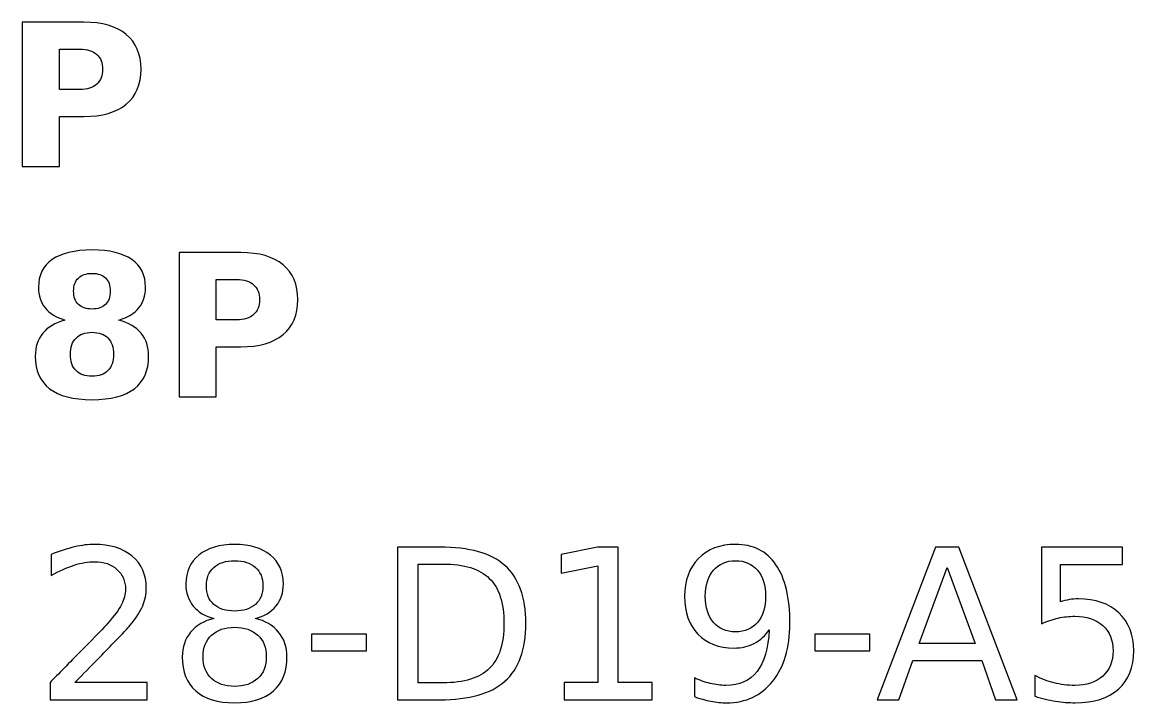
# Model space of a CAD drawing. Header units: centimetres. Extents: x -12.19 to -8.67, y -16.58 to -12.59.
# Drawn here: x -10.031 to -8.908, y -13.279 to -12.591 of the extents above; entities that cross this region are included whole.
import ezdxf

# ---------------------------------------------------------------- set-up
doc = ezdxf.new("R2010")
doc.units = ezdxf.units.CM
doc.header["$MEASUREMENT"] = 0
doc.layers.add('Layer 1', color=7, linetype='Continuous')

msp = doc.modelspace()

# ---------------------------------------------------------------- linework, layer by layer
at = {"layer": 'Layer 1', "color": 250}
for points, knots in [([(-10.0312, -12.59131), (-10.0312, -12.59131), (-9.9688, -12.59131), (-9.9688, -12.59131), (-9.9688, -12.59131), (-9.95024, -12.59131), (-9.936, -12.59544), (-9.92607, -12.60368), (-9.92607, -12.60368), (-9.91614, -12.61191), (-9.91117, -12.62364), (-9.91117, -12.63888), (-9.91117, -12.63888), (-9.91117, -12.65414), (-9.91614, -12.66591), (-9.92607, -12.67414), (-9.92607, -12.67414), (-9.936, -12.68238), (-9.95024, -12.68651), (-9.9688, -12.68651), (-9.9688, -12.68651), (-9.9688, -12.68651), (-9.9936, -12.68651), (-9.9936, -12.68651), (-9.9936, -12.68651), (-9.9936, -12.68651), (-9.9936, -12.73711), (-9.9936, -12.73711), (-9.9936, -12.73711), (-9.9936, -12.73711), (-10.0312, -12.73711), (-10.0312, -12.73711), (-10.0312, -12.73711), (-10.0312, -12.73711), (-10.0312, -12.59131), (-10.0312, -12.59131)], [0, 0, 0, 0, 0.1111111, 0.1111111, 0.1111111, 0.1111111, 0.2222222, 0.2222222, 0.2222222, 0.2222222, 0.3333333, 0.3333333, 0.3333333, 0.3333333, 0.4444444, 0.4444444, 0.4444444, 0.4444444, 0.5555556, 0.5555556, 0.5555556, 0.5555556, 0.6666667, 0.6666667, 0.6666667, 0.6666667, 0.7777778, 0.7777778, 0.7777778, 0.7777778, 0.8888889, 0.8888889, 0.8888889, 0.8888889, 1, 1, 1, 1]), ([(-9.9936, -12.61854), (-9.9936, -12.61854), (-9.9936, -12.65928), (-9.9936, -12.65928), (-9.9936, -12.65928), (-9.9936, -12.65928), (-9.9728, -12.65928), (-9.9728, -12.65928), (-9.9728, -12.65928), (-9.9655, -12.65928), (-9.95987, -12.65751), (-9.9559, -12.65394), (-9.9559, -12.65394), (-9.95194, -12.65041), (-9.94994, -12.64538), (-9.94994, -12.63888), (-9.94994, -12.63888), (-9.94994, -12.63234), (-9.95194, -12.62734), (-9.9559, -12.62381), (-9.9559, -12.62381), (-9.95987, -12.62031), (-9.9655, -12.61854), (-9.9728, -12.61854), (-9.9728, -12.61854), (-9.9728, -12.61854), (-9.9936, -12.61854), (-9.9936, -12.61854)], [0, 0, 0, 0, 0.1428571, 0.1428571, 0.1428571, 0.1428571, 0.2857143, 0.2857143, 0.2857143, 0.2857143, 0.4285714, 0.4285714, 0.4285714, 0.4285714, 0.5714286, 0.5714286, 0.5714286, 0.5714286, 0.7142857, 0.7142857, 0.7142857, 0.7142857, 0.8571429, 0.8571429, 0.8571429, 0.8571429, 1, 1, 1, 1]), ([(-9.98805, -12.89228), (-9.99689, -12.88961), (-10.00355, -12.88551), (-10.00805, -12.87998), (-10.00805, -12.87998), (-10.01255, -12.87444), (-10.01479, -12.86754), (-10.01479, -12.85928), (-10.01479, -12.85928), (-10.01479, -12.84698), (-10.01019, -12.83758), (-10.00102, -12.83114), (-10.00102, -12.83114), (-9.99185, -12.82471), (-9.97835, -12.82148), (-9.96059, -12.82148), (-9.96059, -12.82148), (-9.94295, -12.82148), (-9.92952, -12.82468), (-9.92035, -12.83111), (-9.92035, -12.83111), (-9.91119, -12.83751), (-9.90659, -12.84691), (-9.90659, -12.85928), (-9.90659, -12.85928), (-9.90659, -12.86754), (-9.90885, -12.87444), (-9.91335, -12.87998), (-9.91335, -12.87998), (-9.91789, -12.88551), (-9.92459, -12.88961), (-9.93342, -12.89228), (-9.93342, -12.89228), (-9.92352, -12.89501), (-9.91605, -12.89944), (-9.91102, -12.90561), (-9.91102, -12.90561), (-9.90599, -12.91174), (-9.90345, -12.91951), (-9.90345, -12.92891), (-9.90345, -12.92891), (-9.90345, -12.94334), (-9.90825, -12.95428), (-9.91785, -12.96164), (-9.91785, -12.96164), (-9.92745, -12.96904), (-9.94172, -12.97274), (-9.96059, -12.97274), (-9.96059, -12.97274), (-9.97955, -12.97274), (-9.99385, -12.96904), (-10.00352, -12.96164), (-10.00352, -12.96164), (-10.01319, -12.95428), (-10.01802, -12.94334), (-10.01802, -12.92891), (-10.01802, -12.92891), (-10.01802, -12.91951), (-10.01549, -12.91174), (-10.01045, -12.90561), (-10.01045, -12.90561), (-10.00542, -12.89944), (-9.99795, -12.89501), (-9.98805, -12.89228)], [0, 0, 0, 0, 0.0625, 0.0625, 0.0625, 0.0625, 0.125, 0.125, 0.125, 0.125, 0.1875, 0.1875, 0.1875, 0.1875, 0.25, 0.25, 0.25, 0.25, 0.3125, 0.3125, 0.3125, 0.3125, 0.375, 0.375, 0.375, 0.375, 0.4375, 0.4375, 0.4375, 0.4375, 0.5, 0.5, 0.5, 0.5, 0.5625, 0.5625, 0.5625, 0.5625, 0.625, 0.625, 0.625, 0.625, 0.6875, 0.6875, 0.6875, 0.6875, 0.75, 0.75, 0.75, 0.75, 0.8125, 0.8125, 0.8125, 0.8125, 0.875, 0.875, 0.875, 0.875, 0.9375, 0.9375, 0.9375, 0.9375, 1, 1, 1, 1]), ([(-9.87268, -12.82411), (-9.87268, -12.82411), (-9.81028, -12.82411), (-9.81028, -12.82411), (-9.81028, -12.82411), (-9.79172, -12.82411), (-9.77748, -12.82824), (-9.76755, -12.83648), (-9.76755, -12.83648), (-9.75762, -12.84471), (-9.75265, -12.85644), (-9.75265, -12.87168), (-9.75265, -12.87168), (-9.75265, -12.88694), (-9.75762, -12.89871), (-9.76755, -12.90694), (-9.76755, -12.90694), (-9.77748, -12.91518), (-9.79172, -12.91931), (-9.81028, -12.91931), (-9.81028, -12.91931), (-9.81028, -12.91931), (-9.83508, -12.91931), (-9.83508, -12.91931), (-9.83508, -12.91931), (-9.83508, -12.91931), (-9.83508, -12.96991), (-9.83508, -12.96991), (-9.83508, -12.96991), (-9.83508, -12.96991), (-9.87268, -12.96991), (-9.87268, -12.96991), (-9.87268, -12.96991), (-9.87268, -12.96991), (-9.87268, -12.82411), (-9.87268, -12.82411)], [0, 0, 0, 0, 0.1111111, 0.1111111, 0.1111111, 0.1111111, 0.2222222, 0.2222222, 0.2222222, 0.2222222, 0.3333333, 0.3333333, 0.3333333, 0.3333333, 0.4444444, 0.4444444, 0.4444444, 0.4444444, 0.5555556, 0.5555556, 0.5555556, 0.5555556, 0.6666667, 0.6666667, 0.6666667, 0.6666667, 0.7777778, 0.7777778, 0.7777778, 0.7777778, 0.8888889, 0.8888889, 0.8888889, 0.8888889, 1, 1, 1, 1]), ([(-9.97925, -12.86308), (-9.97925, -12.86888), (-9.97765, -12.87334), (-9.97442, -12.87644), (-9.97442, -12.87644), (-9.97119, -12.87958), (-9.96659, -12.88114), (-9.96059, -12.88114), (-9.96059, -12.88114), (-9.95472, -12.88114), (-9.95019, -12.87958), (-9.94702, -12.87644), (-9.94702, -12.87644), (-9.94382, -12.87334), (-9.94222, -12.86888), (-9.94222, -12.86308), (-9.94222, -12.86308), (-9.94222, -12.85728), (-9.94382, -12.85284), (-9.94702, -12.84974), (-9.94702, -12.84974), (-9.95019, -12.84664), (-9.95472, -12.84511), (-9.96059, -12.84511), (-9.96059, -12.84511), (-9.96659, -12.84511), (-9.97119, -12.84668), (-9.97442, -12.84981), (-9.97442, -12.84981), (-9.97765, -12.85291), (-9.97925, -12.85734), (-9.97925, -12.86308)], [0, 0, 0, 0, 0.125, 0.125, 0.125, 0.125, 0.25, 0.25, 0.25, 0.25, 0.375, 0.375, 0.375, 0.375, 0.5, 0.5, 0.5, 0.5, 0.625, 0.625, 0.625, 0.625, 0.75, 0.75, 0.75, 0.75, 0.875, 0.875, 0.875, 0.875, 1, 1, 1, 1]), ([(-9.83508, -12.85134), (-9.83508, -12.85134), (-9.83508, -12.89208), (-9.83508, -12.89208), (-9.83508, -12.89208), (-9.83508, -12.89208), (-9.81428, -12.89208), (-9.81428, -12.89208), (-9.81428, -12.89208), (-9.80698, -12.89208), (-9.80135, -12.89031), (-9.79738, -12.88674), (-9.79738, -12.88674), (-9.79342, -12.88321), (-9.79142, -12.87818), (-9.79142, -12.87168), (-9.79142, -12.87168), (-9.79142, -12.86514), (-9.79342, -12.86014), (-9.79738, -12.85661), (-9.79738, -12.85661), (-9.80135, -12.85311), (-9.80698, -12.85134), (-9.81428, -12.85134), (-9.81428, -12.85134), (-9.81428, -12.85134), (-9.83508, -12.85134), (-9.83508, -12.85134)], [0, 0, 0, 0, 0.1428571, 0.1428571, 0.1428571, 0.1428571, 0.2857143, 0.2857143, 0.2857143, 0.2857143, 0.4285714, 0.4285714, 0.4285714, 0.4285714, 0.5714286, 0.5714286, 0.5714286, 0.5714286, 0.7142857, 0.7142857, 0.7142857, 0.7142857, 0.8571429, 0.8571429, 0.8571429, 0.8571429, 1, 1, 1, 1]), ([(-9.96059, -12.90468), (-9.96762, -12.90468), (-9.97305, -12.90661), (-9.97682, -12.91044), (-9.97682, -12.91044), (-9.98059, -12.91428), (-9.98249, -12.91978), (-9.98249, -12.92694), (-9.98249, -12.92694), (-9.98249, -12.93411), (-9.98059, -12.93958), (-9.97682, -12.94341), (-9.97682, -12.94341), (-9.97305, -12.94721), (-9.96762, -12.94911), (-9.96059, -12.94911), (-9.96059, -12.94911), (-9.95362, -12.94911), (-9.94829, -12.94721), (-9.94455, -12.94341), (-9.94455, -12.94341), (-9.94085, -12.93958), (-9.93899, -12.93411), (-9.93899, -12.92694), (-9.93899, -12.92694), (-9.93899, -12.91971), (-9.94085, -12.91421), (-9.94455, -12.91038), (-9.94455, -12.91038), (-9.94829, -12.90658), (-9.95362, -12.90468), (-9.96059, -12.90468)], [0, 0, 0, 0, 0.125, 0.125, 0.125, 0.125, 0.25, 0.25, 0.25, 0.25, 0.375, 0.375, 0.375, 0.375, 0.5, 0.5, 0.5, 0.5, 0.625, 0.625, 0.625, 0.625, 0.75, 0.75, 0.75, 0.75, 0.875, 0.875, 0.875, 0.875, 1, 1, 1, 1]), ([(-9.97788, -13.25848), (-9.97788, -13.25848), (-9.90504, -13.25848), (-9.90504, -13.25848), (-9.90504, -13.25848), (-9.90504, -13.25848), (-9.90504, -13.27605), (-9.90504, -13.27605), (-9.90504, -13.27605), (-9.90504, -13.27605), (-10.00299, -13.27605), (-10.00299, -13.27605), (-10.00299, -13.27605), (-10.00299, -13.27605), (-10.00299, -13.25848), (-10.00299, -13.25848), (-10.00299, -13.25848), (-9.99506, -13.2503), (-9.98426, -13.23929), (-9.97062, -13.22546), (-9.97062, -13.22546), (-9.95693, -13.21163), (-9.94832, -13.20275), (-9.94483, -13.19876), (-9.94483, -13.19876), (-9.93813, -13.19124), (-9.93347, -13.1849), (-9.93083, -13.17967), (-9.93083, -13.17967), (-9.92818, -13.17449), (-9.92684, -13.16937), (-9.92684, -13.16433), (-9.92684, -13.16433), (-9.92684, -13.15614), (-9.92973, -13.14944), (-9.93548, -13.14429), (-9.93548, -13.14429), (-9.94123, -13.13911), (-9.94871, -13.13653), (-9.95796, -13.13653), (-9.95796, -13.13653), (-9.96448, -13.13653), (-9.9714, -13.13766), (-9.97865, -13.13995), (-9.97865, -13.13995), (-9.98592, -13.14221), (-9.99372, -13.14567), (-10.00197, -13.15029), (-10.00197, -13.15029), (-10.00197, -13.15029), (-10.00197, -13.12919), (-10.00197, -13.12919), (-10.00197, -13.12919), (-9.99357, -13.12581), (-9.98571, -13.12327), (-9.97841, -13.12154), (-9.97841, -13.12154), (-9.97111, -13.11981), (-9.96441, -13.11896), (-9.95834, -13.11896), (-9.95834, -13.11896), (-9.94236, -13.11896), (-9.92963, -13.12295), (-9.9201, -13.13096), (-9.9201, -13.13096), (-9.91061, -13.13893), (-9.90585, -13.14962), (-9.90585, -13.16299), (-9.90585, -13.16299), (-9.90585, -13.16934), (-9.90705, -13.17534), (-9.90941, -13.18101), (-9.90941, -13.18101), (-9.91178, -13.18669), (-9.91612, -13.1934), (-9.9224, -13.20112), (-9.9224, -13.20112), (-9.92412, -13.20313), (-9.92959, -13.20888), (-9.93884, -13.21844), (-9.93884, -13.21844), (-9.94804, -13.22797), (-9.96109, -13.24134), (-9.97788, -13.25848)], [0, 0, 0, 0, 0.047619, 0.047619, 0.047619, 0.047619, 0.0952381, 0.0952381, 0.0952381, 0.0952381, 0.1428571, 0.1428571, 0.1428571, 0.1428571, 0.1904762, 0.1904762, 0.1904762, 0.1904762, 0.2380952, 0.2380952, 0.2380952, 0.2380952, 0.2857143, 0.2857143, 0.2857143, 0.2857143, 0.3333333, 0.3333333, 0.3333333, 0.3333333, 0.3809524, 0.3809524, 0.3809524, 0.3809524, 0.4285714, 0.4285714, 0.4285714, 0.4285714, 0.4761905, 0.4761905, 0.4761905, 0.4761905, 0.5238095, 0.5238095, 0.5238095, 0.5238095, 0.5714286, 0.5714286, 0.5714286, 0.5714286, 0.6190476, 0.6190476, 0.6190476, 0.6190476, 0.6666667, 0.6666667, 0.6666667, 0.6666667, 0.7142857, 0.7142857, 0.7142857, 0.7142857, 0.7619048, 0.7619048, 0.7619048, 0.7619048, 0.8095238, 0.8095238, 0.8095238, 0.8095238, 0.8571429, 0.8571429, 0.8571429, 0.8571429, 0.9047619, 0.9047619, 0.9047619, 0.9047619, 0.952381, 0.952381, 0.952381, 0.952381, 1, 1, 1, 1]), ([(-9.83743, -13.19389), (-9.84638, -13.19167), (-9.85336, -13.18751), (-9.85837, -13.18137), (-9.85837, -13.18137), (-9.86334, -13.17526), (-9.86585, -13.16779), (-9.86585, -13.15897), (-9.86585, -13.15897), (-9.86585, -13.14662), (-9.86147, -13.13688), (-9.85269, -13.12972), (-9.85269, -13.12972), (-9.84391, -13.12256), (-9.83185, -13.11896), (-9.81658, -13.11896), (-9.81658, -13.11896), (-9.80123, -13.11896), (-9.78917, -13.12256), (-9.78042, -13.12972), (-9.78042, -13.12972), (-9.77167, -13.13688), (-9.7673, -13.14662), (-9.7673, -13.15897), (-9.7673, -13.15897), (-9.7673, -13.16779), (-9.7698, -13.17526), (-9.77477, -13.18137), (-9.77477, -13.18137), (-9.77978, -13.18751), (-9.78673, -13.19167), (-9.79562, -13.19389), (-9.79562, -13.19389), (-9.78553, -13.19622), (-9.7777, -13.2008), (-9.77209, -13.20765), (-9.77209, -13.20765), (-9.76648, -13.21446), (-9.76366, -13.22278), (-9.76366, -13.23266), (-9.76366, -13.23266), (-9.76366, -13.24758), (-9.76821, -13.25908), (-9.77735, -13.26705), (-9.77735, -13.26705), (-9.78649, -13.27506), (-9.79957, -13.27905), (-9.81658, -13.27905), (-9.81658, -13.27905), (-9.83358, -13.27905), (-9.84666, -13.27506), (-9.8558, -13.26705), (-9.8558, -13.26705), (-9.86493, -13.25908), (-9.86948, -13.24758), (-9.86948, -13.23266), (-9.86948, -13.23266), (-9.86948, -13.22278), (-9.86666, -13.21446), (-9.86102, -13.20765), (-9.86102, -13.20765), (-9.85534, -13.2008), (-9.84751, -13.19622), (-9.83743, -13.19389)], [0, 0, 0, 0, 0.0625, 0.0625, 0.0625, 0.0625, 0.125, 0.125, 0.125, 0.125, 0.1875, 0.1875, 0.1875, 0.1875, 0.25, 0.25, 0.25, 0.25, 0.3125, 0.3125, 0.3125, 0.3125, 0.375, 0.375, 0.375, 0.375, 0.4375, 0.4375, 0.4375, 0.4375, 0.5, 0.5, 0.5, 0.5, 0.5625, 0.5625, 0.5625, 0.5625, 0.625, 0.625, 0.625, 0.625, 0.6875, 0.6875, 0.6875, 0.6875, 0.75, 0.75, 0.75, 0.75, 0.8125, 0.8125, 0.8125, 0.8125, 0.875, 0.875, 0.875, 0.875, 0.9375, 0.9375, 0.9375, 0.9375, 1, 1, 1, 1]), ([(-9.352, -13.27284), (-9.352, -13.27284), (-9.352, -13.25383), (-9.352, -13.25383), (-9.352, -13.25383), (-9.34678, -13.2563), (-9.34145, -13.2582), (-9.33609, -13.25951), (-9.33609, -13.25951), (-9.3307, -13.26081), (-9.32545, -13.26148), (-9.32026, -13.26148), (-9.32026, -13.26148), (-9.30651, -13.26148), (-9.29596, -13.25686), (-9.28869, -13.24758), (-9.28869, -13.24758), (-9.28142, -13.2383), (-9.27726, -13.22423), (-9.27624, -13.20536), (-9.27624, -13.20536), (-9.28022, -13.21128), (-9.2853, -13.21583), (-9.29144, -13.21901), (-9.29144, -13.21901), (-9.29758, -13.22218), (-9.30435, -13.22377), (-9.3118, -13.22377), (-9.3118, -13.22377), (-9.32721, -13.22377), (-9.33944, -13.21911), (-9.34844, -13.20977), (-9.34844, -13.20977), (-9.35744, -13.20042), (-9.36192, -13.18765), (-9.36192, -13.17145), (-9.36192, -13.17145), (-9.36192, -13.15562), (-9.35722, -13.14292), (-9.34788, -13.13332), (-9.34788, -13.13332), (-9.33849, -13.12376), (-9.32601, -13.11896), (-9.31046, -13.11896), (-9.31046, -13.11896), (-9.29261, -13.11896), (-9.27899, -13.12581), (-9.26957, -13.13949), (-9.26957, -13.13949), (-9.26015, -13.15315), (-9.25546, -13.17301), (-9.25546, -13.19904), (-9.25546, -13.19904), (-9.25546, -13.22338), (-9.26125, -13.24278), (-9.27278, -13.25728), (-9.27278, -13.25728), (-9.28432, -13.27178), (-9.29984, -13.27905), (-9.31935, -13.27905), (-9.31935, -13.27905), (-9.32457, -13.27905), (-9.32989, -13.27852), (-9.33525, -13.2775), (-9.33525, -13.2775), (-9.34064, -13.27647), (-9.34622, -13.27492), (-9.352, -13.27284)], [0, 0, 0, 0, 0.0588235, 0.0588235, 0.0588235, 0.0588235, 0.1176471, 0.1176471, 0.1176471, 0.1176471, 0.1764706, 0.1764706, 0.1764706, 0.1764706, 0.2352941, 0.2352941, 0.2352941, 0.2352941, 0.2941176, 0.2941176, 0.2941176, 0.2941176, 0.3529412, 0.3529412, 0.3529412, 0.3529412, 0.4117647, 0.4117647, 0.4117647, 0.4117647, 0.4705882, 0.4705882, 0.4705882, 0.4705882, 0.5294118, 0.5294118, 0.5294118, 0.5294118, 0.5882353, 0.5882353, 0.5882353, 0.5882353, 0.6470588, 0.6470588, 0.6470588, 0.6470588, 0.7058824, 0.7058824, 0.7058824, 0.7058824, 0.7647059, 0.7647059, 0.7647059, 0.7647059, 0.8235294, 0.8235294, 0.8235294, 0.8235294, 0.8823529, 0.8823529, 0.8823529, 0.8823529, 0.9411765, 0.9411765, 0.9411765, 0.9411765, 1, 1, 1, 1]), ([(-9.65207, -13.12175), (-9.65207, -13.12175), (-9.60919, -13.12175), (-9.60919, -13.12175), (-9.60919, -13.12175), (-9.57927, -13.12175), (-9.55733, -13.12796), (-9.54336, -13.14041), (-9.54336, -13.14041), (-9.52936, -13.15283), (-9.52238, -13.1723), (-9.52238, -13.19876), (-9.52238, -13.19876), (-9.52238, -13.22536), (-9.5294, -13.24487), (-9.54347, -13.25735), (-9.54347, -13.25735), (-9.55751, -13.26981), (-9.57941, -13.27605), (-9.60919, -13.27605), (-9.60919, -13.27605), (-9.60919, -13.27605), (-9.65207, -13.27605), (-9.65207, -13.27605), (-9.65207, -13.27605), (-9.65207, -13.27605), (-9.65207, -13.12175), (-9.65207, -13.12175)], [0, 0, 0, 0, 0.1428571, 0.1428571, 0.1428571, 0.1428571, 0.2857143, 0.2857143, 0.2857143, 0.2857143, 0.4285714, 0.4285714, 0.4285714, 0.4285714, 0.5714286, 0.5714286, 0.5714286, 0.5714286, 0.7142857, 0.7142857, 0.7142857, 0.7142857, 0.8571429, 0.8571429, 0.8571429, 0.8571429, 1, 1, 1, 1]), ([(-9.48364, -13.25848), (-9.48364, -13.25848), (-9.44954, -13.25848), (-9.44954, -13.25848), (-9.44954, -13.25848), (-9.44954, -13.25848), (-9.44954, -13.14076), (-9.44954, -13.14076), (-9.44954, -13.14076), (-9.44954, -13.14076), (-9.48664, -13.14821), (-9.48664, -13.14821), (-9.48664, -13.14821), (-9.48664, -13.14821), (-9.48664, -13.12919), (-9.48664, -13.12919), (-9.48664, -13.12919), (-9.48664, -13.12919), (-9.44975, -13.12175), (-9.44975, -13.12175), (-9.44975, -13.12175), (-9.44975, -13.12175), (-9.42887, -13.12175), (-9.42887, -13.12175), (-9.42887, -13.12175), (-9.42887, -13.12175), (-9.42887, -13.25848), (-9.42887, -13.25848), (-9.42887, -13.25848), (-9.42887, -13.25848), (-9.39476, -13.25848), (-9.39476, -13.25848), (-9.39476, -13.25848), (-9.39476, -13.25848), (-9.39476, -13.27605), (-9.39476, -13.27605), (-9.39476, -13.27605), (-9.39476, -13.27605), (-9.48364, -13.27605), (-9.48364, -13.27605), (-9.48364, -13.27605), (-9.48364, -13.27605), (-9.48364, -13.25848), (-9.48364, -13.25848)], [0, 0, 0, 0, 0.0909091, 0.0909091, 0.0909091, 0.0909091, 0.1818182, 0.1818182, 0.1818182, 0.1818182, 0.2727273, 0.2727273, 0.2727273, 0.2727273, 0.3636364, 0.3636364, 0.3636364, 0.3636364, 0.4545455, 0.4545455, 0.4545455, 0.4545455, 0.5454545, 0.5454545, 0.5454545, 0.5454545, 0.6363636, 0.6363636, 0.6363636, 0.6363636, 0.7272727, 0.7272727, 0.7272727, 0.7272727, 0.8181818, 0.8181818, 0.8181818, 0.8181818, 0.9090909, 0.9090909, 0.9090909, 0.9090909, 1, 1, 1, 1]), ([(-9.10835, -13.12175), (-9.10835, -13.12175), (-9.08468, -13.12175), (-9.08468, -13.12175), (-9.08468, -13.12175), (-9.08468, -13.12175), (-9.02588, -13.27605), (-9.02588, -13.27605), (-9.02588, -13.27605), (-9.02588, -13.27605), (-9.04757, -13.27605), (-9.04757, -13.27605), (-9.04757, -13.27605), (-9.04757, -13.27605), (-9.06164, -13.23647), (-9.06164, -13.23647), (-9.06164, -13.23647), (-9.06164, -13.23647), (-9.13116, -13.23647), (-9.13116, -13.23647), (-9.13116, -13.23647), (-9.13116, -13.23647), (-9.14524, -13.27605), (-9.14524, -13.27605), (-9.14524, -13.27605), (-9.14524, -13.27605), (-9.16725, -13.27605), (-9.16725, -13.27605), (-9.16725, -13.27605), (-9.16725, -13.27605), (-9.10835, -13.12175), (-9.10835, -13.12175)], [0, 0, 0, 0, 0.125, 0.125, 0.125, 0.125, 0.25, 0.25, 0.25, 0.25, 0.375, 0.375, 0.375, 0.375, 0.5, 0.5, 0.5, 0.5, 0.625, 0.625, 0.625, 0.625, 0.75, 0.75, 0.75, 0.75, 0.875, 0.875, 0.875, 0.875, 1, 1, 1, 1]), ([(-9.00126, -13.12175), (-9.00126, -13.12175), (-8.91932, -13.12175), (-8.91932, -13.12175), (-8.91932, -13.12175), (-8.91932, -13.12175), (-8.91932, -13.13932), (-8.91932, -13.13932), (-8.91932, -13.13932), (-8.91932, -13.13932), (-8.98214, -13.13932), (-8.98214, -13.13932), (-8.98214, -13.13932), (-8.98214, -13.13932), (-8.98214, -13.17713), (-8.98214, -13.17713), (-8.98214, -13.17713), (-8.97911, -13.17611), (-8.97608, -13.17534), (-8.97305, -13.17481), (-8.97305, -13.17481), (-8.97002, -13.17428), (-8.96698, -13.17403), (-8.96395, -13.17403), (-8.96395, -13.17403), (-8.94673, -13.17403), (-8.93312, -13.17876), (-8.92306, -13.18818), (-8.92306, -13.18818), (-8.91301, -13.19763), (-8.90796, -13.2104), (-8.90796, -13.22652), (-8.90796, -13.22652), (-8.90796, -13.24314), (-8.91311, -13.25605), (-8.92345, -13.26526), (-8.92345, -13.26526), (-8.93379, -13.27446), (-8.94836, -13.27905), (-8.96719, -13.27905), (-8.96719, -13.27905), (-8.97365, -13.27905), (-8.98024, -13.27848), (-8.98697, -13.27739), (-8.98697, -13.27739), (-8.99368, -13.2763), (-9.00063, -13.27464), (-9.00779, -13.27242), (-9.00779, -13.27242), (-9.00779, -13.27242), (-9.00779, -13.25143), (-9.00779, -13.25143), (-9.00779, -13.25143), (-9.00158, -13.25481), (-8.99519, -13.25732), (-8.98856, -13.25898), (-8.98856, -13.25898), (-8.98196, -13.26063), (-8.97495, -13.26148), (-8.96758, -13.26148), (-8.96758, -13.26148), (-8.95569, -13.26148), (-8.94624, -13.25834), (-8.93929, -13.25206), (-8.93929, -13.25206), (-8.93234, -13.24582), (-8.92885, -13.23728), (-8.92885, -13.22652), (-8.92885, -13.22652), (-8.92885, -13.2158), (-8.93234, -13.20726), (-8.93929, -13.20102), (-8.93929, -13.20102), (-8.94624, -13.19474), (-8.95566, -13.1916), (-8.96758, -13.1916), (-8.96758, -13.1916), (-8.97316, -13.1916), (-8.97873, -13.19223), (-8.98426, -13.19347), (-8.98426, -13.19347), (-8.9898, -13.1947), (-8.99548, -13.19664), (-9.00126, -13.19925), (-9.00126, -13.19925), (-9.00126, -13.19925), (-9.00126, -13.12175), (-9.00126, -13.12175)], [0, 0, 0, 0, 0.0454545, 0.0454545, 0.0454545, 0.0454545, 0.0909091, 0.0909091, 0.0909091, 0.0909091, 0.1363636, 0.1363636, 0.1363636, 0.1363636, 0.1818182, 0.1818182, 0.1818182, 0.1818182, 0.2272727, 0.2272727, 0.2272727, 0.2272727, 0.2727273, 0.2727273, 0.2727273, 0.2727273, 0.3181818, 0.3181818, 0.3181818, 0.3181818, 0.3636364, 0.3636364, 0.3636364, 0.3636364, 0.4090909, 0.4090909, 0.4090909, 0.4090909, 0.4545455, 0.4545455, 0.4545455, 0.4545455, 0.5, 0.5, 0.5, 0.5, 0.5454545, 0.5454545, 0.5454545, 0.5454545, 0.5909091, 0.5909091, 0.5909091, 0.5909091, 0.6363636, 0.6363636, 0.6363636, 0.6363636, 0.6818182, 0.6818182, 0.6818182, 0.6818182, 0.7272727, 0.7272727, 0.7272727, 0.7272727, 0.7727273, 0.7727273, 0.7727273, 0.7727273, 0.8181818, 0.8181818, 0.8181818, 0.8181818, 0.8636364, 0.8636364, 0.8636364, 0.8636364, 0.9090909, 0.9090909, 0.9090909, 0.9090909, 0.9545455, 0.9545455, 0.9545455, 0.9545455, 1, 1, 1, 1]), ([(-9.84507, -13.16091), (-9.84507, -13.16891), (-9.84257, -13.17516), (-9.8376, -13.17964), (-9.8376, -13.17964), (-9.83259, -13.18412), (-9.82561, -13.18634), (-9.81658, -13.18634), (-9.81658, -13.18634), (-9.80762, -13.18634), (-9.80063, -13.18412), (-9.79555, -13.17964), (-9.79555, -13.17964), (-9.79051, -13.17516), (-9.78797, -13.16891), (-9.78797, -13.16091), (-9.78797, -13.16091), (-9.78797, -13.15293), (-9.79051, -13.14669), (-9.79555, -13.14221), (-9.79555, -13.14221), (-9.80063, -13.13773), (-9.80762, -13.13551), (-9.81658, -13.13551), (-9.81658, -13.13551), (-9.82561, -13.13551), (-9.83259, -13.13773), (-9.8376, -13.14221), (-9.8376, -13.14221), (-9.84257, -13.14669), (-9.84507, -13.15293), (-9.84507, -13.16091)], [0, 0, 0, 0, 0.125, 0.125, 0.125, 0.125, 0.25, 0.25, 0.25, 0.25, 0.375, 0.375, 0.375, 0.375, 0.5, 0.5, 0.5, 0.5, 0.625, 0.625, 0.625, 0.625, 0.75, 0.75, 0.75, 0.75, 0.875, 0.875, 0.875, 0.875, 1, 1, 1, 1]), ([(-9.63119, -13.13889), (-9.63119, -13.13889), (-9.63119, -13.25891), (-9.63119, -13.25891), (-9.63119, -13.25891), (-9.63119, -13.25891), (-9.60598, -13.25891), (-9.60598, -13.25891), (-9.60598, -13.25891), (-9.5847, -13.25891), (-9.56911, -13.25407), (-9.5592, -13.24444), (-9.5592, -13.24444), (-9.54932, -13.23478), (-9.54438, -13.21957), (-9.54438, -13.19876), (-9.54438, -13.19876), (-9.54438, -13.17809), (-9.54932, -13.16292), (-9.5592, -13.15332), (-9.5592, -13.15332), (-9.56911, -13.14369), (-9.5847, -13.13889), (-9.60598, -13.13889), (-9.60598, -13.13889), (-9.60598, -13.13889), (-9.63119, -13.13889), (-9.63119, -13.13889)], [0, 0, 0, 0, 0.1428571, 0.1428571, 0.1428571, 0.1428571, 0.2857143, 0.2857143, 0.2857143, 0.2857143, 0.4285714, 0.4285714, 0.4285714, 0.4285714, 0.5714286, 0.5714286, 0.5714286, 0.5714286, 0.7142857, 0.7142857, 0.7142857, 0.7142857, 0.8571429, 0.8571429, 0.8571429, 0.8571429, 1, 1, 1, 1]), ([(-9.31042, -13.20744), (-9.30107, -13.20744), (-9.29363, -13.20423), (-9.28816, -13.19784), (-9.28816, -13.19784), (-9.28269, -13.19142), (-9.27994, -13.18264), (-9.27994, -13.17145), (-9.27994, -13.17145), (-9.27994, -13.16038), (-9.28269, -13.15163), (-9.28816, -13.14517), (-9.28816, -13.14517), (-9.29363, -13.13872), (-9.30107, -13.13551), (-9.31042, -13.13551), (-9.31042, -13.13551), (-9.31981, -13.13551), (-9.32725, -13.13872), (-9.33271, -13.14517), (-9.33271, -13.14517), (-9.33817, -13.15163), (-9.34093, -13.16038), (-9.34093, -13.17145), (-9.34093, -13.17145), (-9.34093, -13.18264), (-9.33817, -13.19142), (-9.33271, -13.19784), (-9.33271, -13.19784), (-9.32725, -13.20423), (-9.31981, -13.20744), (-9.31042, -13.20744)], [0, 0, 0, 0, 0.125, 0.125, 0.125, 0.125, 0.25, 0.25, 0.25, 0.25, 0.375, 0.375, 0.375, 0.375, 0.5, 0.5, 0.5, 0.5, 0.625, 0.625, 0.625, 0.625, 0.75, 0.75, 0.75, 0.75, 0.875, 0.875, 0.875, 0.875, 1, 1, 1, 1]), ([(-9.09657, -13.14232), (-9.09657, -13.14232), (-9.12488, -13.21911), (-9.12488, -13.21911), (-9.12488, -13.21911), (-9.12488, -13.21911), (-9.06813, -13.21911), (-9.06813, -13.21911), (-9.06813, -13.21911), (-9.06813, -13.21911), (-9.09657, -13.14232), (-9.09657, -13.14232)], [0, 0, 0, 0, 0.3333333, 0.3333333, 0.3333333, 0.3333333, 0.6666667, 0.6666667, 0.6666667, 0.6666667, 1, 1, 1, 1]), ([(-9.81658, -13.20278), (-9.82649, -13.20278), (-9.83429, -13.20543), (-9.83996, -13.21075), (-9.83996, -13.21075), (-9.84564, -13.21604), (-9.84849, -13.22335), (-9.84849, -13.23262), (-9.84849, -13.23262), (-9.84849, -13.24194), (-9.84564, -13.24924), (-9.83996, -13.25453), (-9.83996, -13.25453), (-9.83429, -13.25986), (-9.82649, -13.2625), (-9.81658, -13.2625), (-9.81658, -13.2625), (-9.80666, -13.2625), (-9.79883, -13.25982), (-9.79312, -13.2545), (-9.79312, -13.2545), (-9.7874, -13.24917), (-9.78455, -13.24187), (-9.78455, -13.23262), (-9.78455, -13.23262), (-9.78455, -13.22335), (-9.7874, -13.21604), (-9.79308, -13.21075), (-9.79308, -13.21075), (-9.79876, -13.20543), (-9.80659, -13.20278), (-9.81658, -13.20278)], [0, 0, 0, 0, 0.125, 0.125, 0.125, 0.125, 0.25, 0.25, 0.25, 0.25, 0.375, 0.375, 0.375, 0.375, 0.5, 0.5, 0.5, 0.5, 0.625, 0.625, 0.625, 0.625, 0.75, 0.75, 0.75, 0.75, 0.875, 0.875, 0.875, 0.875, 1, 1, 1, 1]), ([(-9.73887, -13.20962), (-9.73887, -13.20962), (-9.68318, -13.20962), (-9.68318, -13.20962), (-9.68318, -13.20962), (-9.68318, -13.20962), (-9.68318, -13.22656), (-9.68318, -13.22656), (-9.68318, -13.22656), (-9.68318, -13.22656), (-9.73887, -13.22656), (-9.73887, -13.22656), (-9.73887, -13.22656), (-9.73887, -13.22656), (-9.73887, -13.20962), (-9.73887, -13.20962)], [0, 0, 0, 0, 0.25, 0.25, 0.25, 0.25, 0.5, 0.5, 0.5, 0.5, 0.75, 0.75, 0.75, 0.75, 1, 1, 1, 1]), ([(-9.23028, -13.20962), (-9.23028, -13.20962), (-9.17459, -13.20962), (-9.17459, -13.20962), (-9.17459, -13.20962), (-9.17459, -13.20962), (-9.17459, -13.22656), (-9.17459, -13.22656), (-9.17459, -13.22656), (-9.17459, -13.22656), (-9.23028, -13.22656), (-9.23028, -13.22656), (-9.23028, -13.22656), (-9.23028, -13.22656), (-9.23028, -13.20962), (-9.23028, -13.20962)], [0, 0, 0, 0, 0.25, 0.25, 0.25, 0.25, 0.5, 0.5, 0.5, 0.5, 0.75, 0.75, 0.75, 0.75, 1, 1, 1, 1])]:
    msp.add_open_spline(points, degree=3, knots=knots, dxfattribs=at)

doc.saveas('drawing.dxf')
